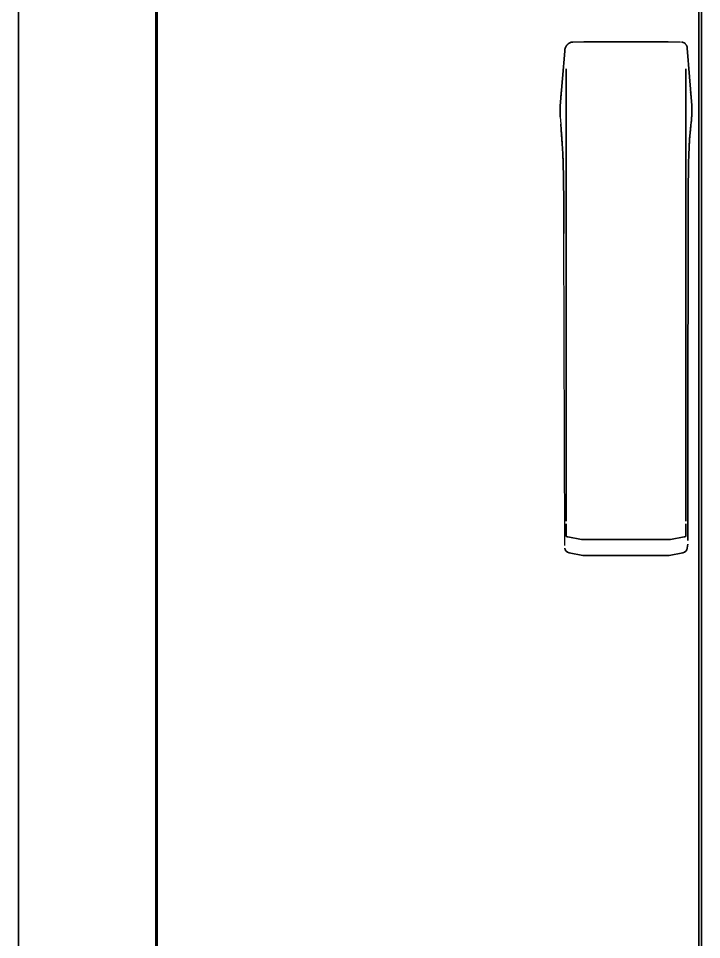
# Model space of a CAD drawing. Header units: inches. Extents: x 786 to 5593, y 691 to 5453.
# Drawn here: x 4007.2 to 4255.7, y 3090 to 3424.9 of the extents above; entities that cross this region are included whole.
import ezdxf

# ---------------------------------------------------------------- set-up
doc = ezdxf.new("R2010")
doc.units = ezdxf.units.IN
doc.layers.add('1', color=7, linetype='Continuous', true_color=0xffffff)

msp = doc.modelspace()

# ---------------------------------------------------------------- linework, layer by layer
for p, q in [((4204.33, 3389.07), (4204.5, 3386.48)), ((4205.96, 3233.26), (4205.64, 3346.65))]:
    msp.add_line(p, q)
at = {"layer": '1', "color": 7, "linetype": 'Continuous', "lineweight": 35}
for p, q in [((4057.24, 2813.16), (4057.24, 3926.16)), ((4254.74, 2767.35), (4254.74, 3926.16)), ((4255.74, 3914.86), (4255.74, 2828.01)), ((4007.24, 2962.91), (4007.24, 3825.91)), ((4057.74, 2812.91), (4057.74, 3556.41)), ((4212.9, 3416.38), (4208.8, 3416.31)), ((4212.94, 3416.38), (4212.9, 3416.38)), ((4212.94, 3416.38), (4243.54, 3416.38)), ((4243.58, 3416.38), (4243.54, 3416.38)), ((4248.11, 3416.3), (4243.58, 3416.38)), ((4205.95, 3413.03), (4204.33, 3393.15)), ((4252.15, 3393.2), (4250.53, 3414.02)), ((4206.43, 3406.52), (4206.43, 3242.1)), ((4250.05, 3406.52), (4250.05, 3242.1)), ((4204.33, 3393.18), (4204.33, 3389.07)), ((4252.15, 3389.87), (4252.15, 3393.22)), ((4206.52, 3236.57), (4206.51, 3236.64)), ((4212, 3235.46), (4207.11, 3236.43)), ((4213.42, 3235.46), (4212, 3235.46)), ((4213.42, 3235.46), (4243.06, 3235.46)), ((4243.06, 3235.46), (4244.48, 3235.46)), ((4249.37, 3236.43), (4244.48, 3235.46)), ((4249.97, 3236.64), (4249.96, 3236.57)), ((4250.52, 3232.26), (4250.72, 3233.79)), ((4207.57, 3230.56), (4212.57, 3229.62)), ((4212.94, 3229.58), (4243.54, 3229.58)), ((4243.91, 3229.62), (4248.91, 3230.56))]:
    msp.add_line(p, q, dxfattribs=at)
for centre, start, end in [((4207.95, 3232.53), 187.6724, 259.2776), ((4248.53, 3232.53), 280.7224, 352.3276), ((4212.94, 3231.58), 259.2776, 270), ((4243.54, 3231.58), 270, 280.7224)]:
    msp.add_arc(centre, 2, start, end, dxfattribs=at)
for centre, major_axis, ratio, start_param, end_param in [((4200.24, 2864.46), (0, 546.95), 0.026177, 5.955519, 5.959364), ((4206.52, 3241.1), (0, -4.5), 0.021815, 4.712389, 6.143559), ((4249.95, 3241.1), (0, 4.5), 0.021815, 3.281219, 4.712389)]:
    msp.add_ellipse(centre, major_axis=major_axis, ratio=ratio, start_param=start_param, end_param=end_param, dxfattribs=at)
for points, knots in [([(4205.95, 3413.03), (4205.95, 3413.04), (4205.95, 3413.05), (4205.95, 3413.07), (4205.95, 3413.1), (4205.95, 3413.12), (4205.95, 3413.14), (4205.95, 3413.17), (4205.95, 3413.19), (4205.95, 3413.21), (4205.95, 3413.24), (4205.95, 3413.26), (4205.96, 3413.28), (4205.96, 3413.31), (4205.96, 3413.33), (4205.96, 3413.35), (4205.97, 3413.38), (4205.97, 3413.4), (4205.97, 3413.42), (4205.97, 3413.45), (4205.98, 3413.47), (4205.98, 3413.5), (4205.99, 3413.52), (4205.99, 3413.54), (4205.99, 3413.57), (4206, 3413.59), (4206, 3413.62), (4206.01, 3413.64), (4206.01, 3413.66), (4206.02, 3413.69), (4206.02, 3413.71), (4206.03, 3413.74), (4206.03, 3413.76), (4206.04, 3413.79), (4206.05, 3413.81), (4206.05, 3413.83), (4206.06, 3413.86), (4206.06, 3413.88), (4206.07, 3413.91), (4206.08, 3413.93), (4206.09, 3413.96), (4206.09, 3413.98), (4206.1, 3414), (4206.11, 3414.03), (4206.12, 3414.05), (4206.13, 3414.08), (4206.13, 3414.1), (4206.14, 3414.13), (4206.15, 3414.15), (4206.16, 3414.18), (4206.17, 3414.2), (4206.18, 3414.22), (4206.19, 3414.25), (4206.2, 3414.27), (4206.21, 3414.3), (4206.22, 3414.32), (4206.23, 3414.34), (4206.24, 3414.37), (4206.25, 3414.39), (4206.26, 3414.42), (4206.27, 3414.44), (4206.29, 3414.46), (4206.3, 3414.49), (4206.31, 3414.51), (4206.32, 3414.54), (4206.33, 3414.56), (4206.35, 3414.58), (4206.36, 3414.61), (4206.37, 3414.63), (4206.38, 3414.65), (4206.4, 3414.68), (4206.41, 3414.7), (4206.42, 3414.72), (4206.44, 3414.75), (4206.45, 3414.77), (4206.47, 3414.79), (4206.48, 3414.81), (4206.49, 3414.84), (4206.51, 3414.86), (4206.52, 3414.88), (4206.54, 3414.91), (4206.55, 3414.93), (4206.57, 3414.95), (4206.59, 3414.97), (4206.6, 3414.99), (4206.62, 3415.02), (4206.63, 3415.04), (4206.65, 3415.06), (4206.67, 3415.08), (4206.68, 3415.1), (4206.7, 3415.12), (4206.72, 3415.15), (4206.73, 3415.17), (4206.75, 3415.19), (4206.77, 3415.21), (4206.79, 3415.23), (4206.8, 3415.25), (4206.82, 3415.27), (4206.84, 3415.29), (4206.85, 3415.31), (4206.87, 3415.33), (4206.89, 3415.35), (4206.91, 3415.36), (4206.93, 3415.38), (4206.95, 3415.4), (4206.96, 3415.42), (4206.99, 3415.44), (4207.01, 3415.46), (4207.03, 3415.48), (4207.05, 3415.5), (4207.07, 3415.52), (4207.09, 3415.54), (4207.12, 3415.57), (4207.14, 3415.59), (4207.16, 3415.61), (4207.19, 3415.63), (4207.21, 3415.65), (4207.24, 3415.67), (4207.26, 3415.69), (4207.29, 3415.71), (4207.32, 3415.73), (4207.34, 3415.75), (4207.37, 3415.77), (4207.4, 3415.79), (4207.43, 3415.81), (4207.46, 3415.83), (4207.49, 3415.85), (4207.52, 3415.87), (4207.55, 3415.89), (4207.58, 3415.91), (4207.62, 3415.93), (4207.65, 3415.95), (4207.68, 3415.97), (4207.71, 3415.99), (4207.75, 3416), (4207.78, 3416.02), (4207.82, 3416.04), (4207.85, 3416.06), (4207.89, 3416.07), (4207.93, 3416.09), (4207.96, 3416.11), (4208, 3416.12), (4208.04, 3416.14), (4208.08, 3416.15), (4208.12, 3416.16), (4208.16, 3416.18), (4208.2, 3416.19), (4208.24, 3416.2), (4208.28, 3416.21), (4208.32, 3416.23), (4208.36, 3416.24), (4208.4, 3416.25), (4208.45, 3416.26), (4208.49, 3416.26), (4208.53, 3416.27), (4208.57, 3416.28), (4208.62, 3416.29), (4208.66, 3416.29), (4208.71, 3416.3), (4208.75, 3416.3), (4208.8, 3416.3), (4208.84, 3416.31), (4208.89, 3416.31), (4208.92, 3416.31), (4208.93, 3416.31)], [0, 0, 0, 0, 0.004589, 0.009191, 0.013806, 0.018433, 0.023072, 0.027725, 0.032389, 0.037066, 0.041756, 0.046459, 0.051174, 0.055901, 0.060641, 0.065394, 0.070159, 0.074936, 0.079726, 0.084528, 0.089343, 0.09417, 0.099009, 0.103861, 0.108724, 0.1136, 0.118488, 0.123388, 0.1283, 0.133224, 0.13816, 0.143107, 0.148066, 0.153037, 0.15802, 0.163014, 0.168019, 0.173036, 0.178064, 0.183103, 0.188153, 0.193214, 0.198287, 0.20337, 0.208464, 0.213568, 0.218683, 0.223809, 0.228945, 0.234092, 0.239248, 0.244415, 0.249592, 0.254779, 0.259976, 0.265182, 0.270398, 0.275624, 0.280859, 0.286104, 0.291358, 0.296621, 0.301893, 0.307174, 0.312464, 0.317762, 0.323069, 0.328385, 0.333709, 0.339041, 0.344381, 0.349729, 0.355085, 0.360448, 0.365819, 0.371198, 0.376583, 0.381976, 0.387376, 0.392783, 0.398196, 0.403616, 0.409043, 0.414476, 0.419915, 0.42536, 0.430811, 0.436267, 0.44173, 0.447197, 0.452671, 0.458149, 0.463632, 0.46912, 0.474613, 0.480111, 0.485613, 0.49112, 0.496123, 0.501223, 0.506422, 0.511718, 0.517112, 0.522601, 0.528186, 0.533867, 0.539642, 0.545511, 0.551473, 0.557529, 0.563676, 0.569916, 0.576245, 0.582666, 0.589175, 0.595773, 0.602459, 0.609232, 0.616092, 0.623037, 0.630068, 0.637182, 0.644379, 0.651659, 0.65902, 0.666461, 0.673983, 0.681583, 0.689261, 0.697016, 0.704848, 0.712754, 0.720735, 0.728789, 0.736916, 0.745114, 0.753382, 0.761721, 0.770128, 0.778603, 0.787145, 0.795753, 0.804426, 0.813164, 0.821965, 0.830828, 0.839754, 0.848739, 0.857784, 0.866888, 0.87605, 0.885269, 0.894543, 0.903873, 0.913257, 0.922693, 0.932183, 0.941723, 0.951314, 0.960955, 0.970644, 0.980382, 0.990168, 1, 1, 1, 1]), ([(4249.59, 3415.86), (4249.5, 3415.93), (4249.34, 3416.03), (4249.13, 3416.13), (4248.98, 3416.18), (4248.88, 3416.21), (4248.79, 3416.23), (4248.73, 3416.24), (4248.7, 3416.25)], [0, 0, 0, 0, 0.33156, 0.558154, 0.710712, 0.814638, 0.884849, 1, 1, 1, 1]), ([(4249.58, 3415.87), (4249.59, 3415.86), (4249.61, 3415.84), (4249.64, 3415.81), (4249.66, 3415.79), (4249.67, 3415.77), (4249.68, 3415.76), (4249.69, 3415.75), (4249.7, 3415.74), (4249.71, 3415.73), (4249.71, 3415.72), (4249.72, 3415.71), (4249.72, 3415.7)], [0, 0, 0, 0, 0.196389, 0.39007, 0.524251, 0.598868, 0.666574, 0.734247, 0.801886, 0.869492, 0.937062, 1, 1, 1, 1]), ([(4250.31, 3414.97), (4250.26, 3415.07), (4250.17, 3415.24), (4249.98, 3415.51), (4249.83, 3415.64), (4249.72, 3415.7)], [0, 0, 0, 0, 0.275, 0.516106, 1, 1, 1, 1]), ([(4250.26, 3415.07), (4250.26, 3415.06), (4250.27, 3415.05), (4250.28, 3415.03), (4250.29, 3415.01), (4250.3, 3414.99), (4250.31, 3414.97), (4250.32, 3414.95), (4250.33, 3414.93), (4250.34, 3414.91), (4250.34, 3414.89), (4250.35, 3414.87), (4250.36, 3414.85), (4250.37, 3414.83), (4250.38, 3414.81), (4250.39, 3414.79), (4250.39, 3414.77), (4250.4, 3414.75), (4250.41, 3414.73), (4250.42, 3414.71), (4250.42, 3414.69), (4250.43, 3414.67), (4250.44, 3414.65), (4250.44, 3414.63), (4250.45, 3414.61), (4250.45, 3414.59), (4250.46, 3414.57), (4250.46, 3414.55), (4250.47, 3414.53), (4250.47, 3414.51), (4250.48, 3414.49), (4250.48, 3414.47), (4250.49, 3414.45), (4250.49, 3414.43), (4250.5, 3414.41), (4250.5, 3414.39), (4250.5, 3414.37), (4250.51, 3414.35), (4250.51, 3414.33), (4250.51, 3414.31), (4250.52, 3414.29), (4250.52, 3414.27), (4250.52, 3414.25), (4250.52, 3414.23), (4250.52, 3414.21), (4250.53, 3414.19), (4250.53, 3414.17), (4250.53, 3414.16), (4250.53, 3414.14), (4250.53, 3414.12), (4250.53, 3414.1), (4250.53, 3414.08), (4250.53, 3414.06), (4250.53, 3414.04), (4250.53, 3414.03), (4250.53, 3414.02)], [0, 0, 0, 0, 0.019784, 0.039541, 0.059268, 0.078967, 0.098635, 0.118273, 0.137881, 0.157457, 0.177001, 0.196514, 0.215993, 0.23544, 0.254853, 0.274232, 0.293577, 0.312888, 0.332163, 0.351403, 0.370608, 0.389776, 0.408907, 0.428002, 0.447059, 0.466078, 0.48506, 0.504003, 0.522908, 0.541773, 0.560599, 0.579385, 0.598132, 0.616838, 0.635503, 0.654128, 0.672711, 0.691253, 0.709754, 0.728213, 0.74663, 0.765005, 0.783337, 0.801627, 0.819875, 0.83808, 0.856242, 0.874362, 0.892438, 0.910472, 0.928463, 0.946411, 0.964317, 0.98218, 1, 1, 1, 1]), ([(4251.92, 3386.72), (4251.92, 3386.75), (4251.93, 3386.81), (4251.95, 3386.92), (4251.97, 3387.06), (4251.98, 3387.19), (4252, 3387.32), (4252.01, 3387.45), (4252.03, 3387.59), (4252.04, 3387.72), (4252.05, 3387.85), (4252.06, 3387.99), (4252.08, 3388.13), (4252.09, 3388.26), (4252.1, 3388.4), (4252.1, 3388.54), (4252.11, 3388.68), (4252.12, 3388.82), (4252.13, 3388.96), (4252.13, 3389.1), (4252.14, 3389.24), (4252.14, 3389.38), (4252.14, 3389.52), (4252.15, 3389.66), (4252.15, 3389.8), (4252.15, 3389.9), (4252.15, 3389.95)], [0, 0, 0, 0, 0.021691, 0.062274, 0.10305, 0.144015, 0.185168, 0.226508, 0.268032, 0.309738, 0.351624, 0.393688, 0.435928, 0.478342, 0.520928, 0.563683, 0.606605, 0.649691, 0.692939, 0.736347, 0.779912, 0.823632, 0.867503, 0.911523, 0.95569, 1, 1, 1, 1]), ([(4204.5, 3386.48), (4204.57, 3385.6), (4204.67, 3384.28), (4204.8, 3382.39), (4204.87, 3381.49), (4204.91, 3381.03)], [0, 0, 0, 0, 0.494419, 0.740771, 1, 1, 1, 1]), ([(4251.59, 3383.48), (4251.6, 3383.62), (4251.65, 3384.09), (4251.76, 3385.22), (4251.86, 3386.16), (4251.93, 3386.76)], [0, 0, 0, 0, 0.120926, 0.413522, 1, 1, 1, 1]), ([(4251.08, 3374.53), (4251.09, 3374.97), (4251.13, 3376.3), (4251.21, 3378.02), (4251.29, 3379.68), (4251.39, 3381.26), (4251.5, 3382.49), (4251.57, 3383.2), (4251.6, 3383.45)], [0, 0, 0, 0, 0.076897, 0.241652, 0.393417, 0.533704, 0.787575, 1, 1, 1, 1]), ([(4204.89, 3381.15), (4204.92, 3380.7), (4205.01, 3379.63), (4205.15, 3377.66), (4205.25, 3375.7), (4205.31, 3374.18), (4205.32, 3373.96)], [0, 0, 0, 0, 0.277956, 0.593577, 0.944574, 1, 1, 1, 1]), ([(4205.31, 3374.42), (4205.33, 3374.08), (4205.36, 3373.09), (4205.42, 3371.24), (4205.47, 3369.17), (4205.5, 3367.37), (4205.53, 3365.55), (4205.56, 3363.25), (4205.6, 3359.66), (4205.62, 3356.29), (4205.63, 3353.16), (4205.64, 3350.91), (4205.64, 3348.74), (4205.64, 3347.33), (4205.64, 3346.65)], [0, 0, 0, 0, 0.048469, 0.134971, 0.221474, 0.264726, 0.307977, 0.39448, 0.480983, 0.653989, 0.740491, 0.826994, 0.913497, 1, 1, 1, 1]), ([(4250.81, 3346.73), (4250.81, 3348.11), (4250.81, 3350.3), (4250.82, 3353.42), (4250.83, 3356.67), (4250.85, 3360.24), (4250.88, 3364.16), (4250.92, 3367.28), (4250.97, 3370.35), (4251.02, 3372.96), (4251.06, 3374.41), (4251.08, 3374.98)], [0, 0, 0, 0, 0.186535, 0.279802, 0.373069, 0.559604, 0.652871, 0.746138, 0.839405, 0.932673, 1, 1, 1, 1]), ([(4250.74, 3235.07), (4250.76, 3255.92), (4250.77, 3279.53), (4250.79, 3305.91), (4250.8, 3314.19), (4250.8, 3322.47), (4250.81, 3330.76), (4250.81, 3338.84), (4250.81, 3344.16), (4250.82, 3346.72)], [0, 0, 0, 0, 0.560278, 0.634462, 0.708657, 0.782869, 0.857063, 0.931241, 1, 1, 1, 1]), ([(4207.11, 3236.43), (4206.93, 3236.45), (4206.78, 3236.48), (4206.58, 3236.52), (4206.53, 3236.54), (4206.52, 3236.57)], [0, 0, 0, 0, 0.5, 0.5, 1, 1, 1, 1]), ([(4249.96, 3236.57), (4249.95, 3236.54), (4249.9, 3236.52), (4249.7, 3236.48), (4249.55, 3236.45), (4249.37, 3236.43)], [0, 0, 0, 0, 0.5, 0.5, 1, 1, 1, 1])]:
    msp.add_open_spline(points, degree=3, knots=knots, dxfattribs=at)
for points in [[(4248.32, 3416.3), (4248.32, 3416.3), (4248.31, 3416.3), (4248.3, 3416.3)], [(4248.32, 3416.3), (4248.35, 3416.3), (4248.38, 3416.3), (4248.41, 3416.29)], [(4250.53, 3413.56), (4250.51, 3413.88), (4250.49, 3414.2), (4250.47, 3414.51)], [(4204.78, 3398.68), (4204.7, 3397.8), (4204.61, 3396.89), (4204.52, 3395.95)], [(4251.97, 3395.95), (4251.9, 3396.72), (4251.82, 3397.47), (4251.76, 3398.21)], [(4204.8, 3382.99), (4204.79, 3382.37), (4204.82, 3381.72), (4204.91, 3381.07)], [(4251.53, 3382.88), (4251.64, 3383.71), (4251.69, 3384.52), (4251.69, 3385.31)]]:
    msp.add_open_spline(points, degree=3, dxfattribs=at)

doc.saveas('drawing.dxf')
